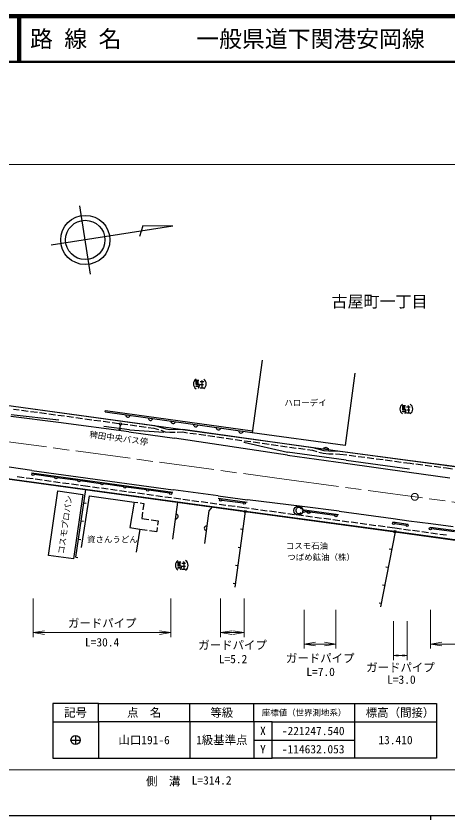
# Model space of a CAD drawing. Units: millimetres, scale not verified. Extents: x 40000 to 680000, y 20000 to 380000.
# Drawn here: x 177322 to 271808, y 204000 to 380000 of the extents above; entities that cross this region are included whole.
import ezdxf
from ezdxf.enums import TextEntityAlignment as Align

# ---------------------------------------------------------------- set-up
doc = ezdxf.new("R2010")
doc.units = ezdxf.units.MM
doc.header["$LTSCALE"] = 1000
doc.linetypes.add('CHAIN', pattern=[18.5, 12, -1.5, 3.5, -1.5])
for name, color, linetype, lineweight in [('M-BGD', 7, 'Continuous', 25), ('M-BMK', 2, 'CHAIN', 13), ('M-BMK-HTXT', 7, 'Continuous', 13), ('M-BMK-ROW', 30, 'Continuous', 25), ('M-BMK-SRVR', 3, 'Continuous', 25), ('M-STR-HTXT', 7, 'Continuous', 13), ('M-STR-STRC', 7, 'Continuous', 25), ('M-TTL', 2, 'Continuous', 140), ('M-TTL-BAND', 7, 'Continuous', 25), ('M-TTL-LINE', 7, 'Continuous', 50)]:
    doc.layers.add(name, color=color, linetype=linetype, lineweight=lineweight)
doc.layers.add('M-TTL-TXT', color=7, linetype='Continuous')
doc.styles.add('ＭＳ ゴシック', font='')
doc.styles.get('ＭＳ ゴシック').set_extended_font_data('MS Gothic')

# ---------------------------------------------------------------- blocks, each defined once
blk = doc.blocks.new('open_arrow')
at = {"color": 0, "linetype": 'Continuous', "lineweight": -2}
blk.add_lwpolyline([(7.5, 1.25), (0, 0), (7.5, -1.25)], dxfattribs=at)

msp = doc.modelspace()

# ---------------------------------------------------------------- linework, layer by layer
at = {"layer": 'M-BGD'}
for p, q in [((231174, 304662), (228992, 288738)), ((251470, 301825), (249300, 285992)), ((216739, 299316), (216739, 300254)), ((216739, 300254), (217324, 300254)), ((216739, 299963), (217269, 299963)), ((216739, 299669), (217266, 299669)), ((217447, 299316), (216739, 299316)), ((217036, 300254), (217036, 299316)), ((217447, 299012), (217447, 299316)), ((217566, 299963), (218387, 299963)), ((217566, 299963), (218381, 299963)), ((217624, 299316), (218323, 299316)), ((217857, 300319), (218032, 300024)), ((217970, 299963), (217970, 298611)), ((216741, 299080), (216624, 298790)), ((216859, 299082), (216919, 298790)), ((217035, 299080), (217093, 298792)), ((217152, 299080), (217270, 298845)), ((217156, 298615), (217266, 298553)), ((217266, 298553), (217388, 298721)), ((217388, 298721), (217447, 299012)), ((217563, 298611), (218378, 298611)), ((176775, 293955), (178012, 293786)), ((176790, 294558), (207620, 290363)), ((261918, 293822), (261918, 294760)), ((261918, 294760), (262503, 294760)), ((261918, 294469), (262448, 294469)), ((261918, 294175), (262445, 294175)), ((262215, 294760), (262215, 293822)), ((262745, 294469), (263567, 294469)), ((262745, 294469), (263560, 294469)), ((263036, 294825), (263211, 294530)), ((263150, 294469), (263150, 293117)), ((186643, 291507), (176252, 292706)), ((178508, 293719), (179994, 293517)), ((180489, 293449), (181976, 293247)), ((182471, 293180), (183957, 292977)), ((184453, 292910), (185939, 292708)), ((186435, 292640), (187921, 292438)), ((188416, 292371), (189903, 292168)), ((196843, 293352), (196898, 293659)), ((196843, 293352), (229008, 288859)), ((196898, 293659), (229051, 289168)), ((261920, 293586), (261803, 293296)), ((262626, 293822), (261918, 293822)), ((262038, 293588), (262098, 293296)), ((262214, 293586), (262273, 293298)), ((262331, 293586), (262449, 293351)), ((262335, 293121), (262445, 293059)), ((262445, 293059), (262568, 293227)), ((262568, 293227), (262626, 293518)), ((262626, 293518), (262626, 293822)), ((262742, 293117), (263557, 293117)), ((262804, 293822), (263502, 293822)), ((190398, 292101), (191884, 291899)), ((192380, 291831), (193866, 291629)), ((194362, 291562), (195848, 291359)), ((196343, 291292), (197830, 291090)), ((198325, 291022), (199811, 290820)), ((200007, 289453), (200139, 290444)), ((200307, 290753), (201793, 290550)), ((202288, 290483), (203775, 290281)), ((202168, 289415), (196496, 290174)), ((199759, 289486), (200255, 289420)), ((202168, 289415), (209619, 288900)), ((204270, 290213), (205757, 290011)), ((206252, 289944), (207490, 289775)), ((207490, 289775), (208489, 289464)), ((207620, 290363), (210088, 289593)), ((208966, 289315), (209965, 289003)), ((209965, 289003), (210942, 288895)), ((210088, 289593), (210971, 289496)), ((210942, 288895), (212103, 288912)), ((210971, 289496), (213801, 289536)), ((212603, 288919), (213764, 288935)), ((213764, 288935), (214844, 288783)), ((213801, 289536), (242284, 285518)), ((215340, 288713), (216825, 288503)), ((249300, 285992), (228992, 288738)), ((217320, 288433), (218805, 288224)), ((219300, 288154), (220786, 287945)), ((221281, 287875), (222766, 287665)), ((223261, 287595), (224746, 287386)), ((225242, 287316), (226727, 287106)), ((227222, 287037), (228707, 286827)), ((227169, 286692), (236721, 284487)), ((229202, 286757), (230688, 286548)), ((231183, 286478), (232668, 286268)), ((233163, 286199), (234648, 285989)), ((235144, 285919), (236629, 285710)), ((237124, 285640), (238609, 285430)), ((239104, 285361), (240590, 285151)), ((242284, 285518), (244638, 284899)), ((244899, 285381), (244589, 285430)), ((245397, 285340), (245717, 285297)), ((249516, 282769), (236721, 284487)), ((241085, 285081), (242166, 284929)), ((242166, 284929), (243106, 284682)), ((243589, 284554), (244530, 284307)), ((244530, 284307), (245721, 284181)), ((244638, 284899), (245760, 284780)), ((245721, 284181), (246695, 284156)), ((245760, 284780), (248185, 284717)), ((247195, 284143), (248169, 284117)), ((248169, 284117), (249674, 283920)), ((248247, 284712), (263649, 282690)), ((250170, 283855), (251657, 283659)), ((252153, 283594), (253640, 283399)), ((249516, 282769), (263426, 280840)), ((254136, 283334), (255623, 283139)), ((256119, 283074), (257606, 282878)), ((258102, 282813), (259589, 282618)), ((260085, 282553), (261572, 282358)), ((262068, 282293), (263572, 282095)), ((263572, 282095), (264322, 281999)), ((263649, 282690), (271597, 281670)), ((264818, 281935), (266306, 281744)), ((266802, 281681), (268289, 281489)), ((271597, 281670), (282606, 280168)), ((192423, 276334), (162019, 280483)), ((180670, 279993), (211603, 275770)), ((268785, 281426), (270273, 281235)), ((270769, 281171), (271519, 281075)), ((271519, 281075), (272787, 280902)), ((179056, 278915), (177570, 279118)), ((181038, 278645), (179551, 278847)), ((183019, 278374), (181533, 278577)), ((185001, 278104), (183515, 278306)), ((186983, 277833), (185496, 278036)), ((188964, 277563), (187478, 277766)), ((190946, 277292), (189460, 277495)), ((192525, 277077), (191441, 277225)), ((226612, 271647), (192423, 276334)), ((193519, 276941), (192525, 277077)), ((195501, 276669), (194015, 276873)), ((197482, 276397), (195996, 276601)), ((199464, 276126), (197978, 276329)), ((184384, 261921), (186421, 276060)), ((186421, 276060), (191909, 275269)), ((191909, 275269), (189873, 261131)), ((190372, 261544), (192564, 276315)), ((191668, 263660), (193396, 274952)), ((193396, 274952), (203131, 273590)), ((201445, 275854), (199959, 276058)), ((203427, 275582), (201941, 275786)), ((205408, 275311), (203922, 275514)), ((207390, 275039), (205903, 275243)), ((209371, 274767), (207885, 274971)), ((211353, 274496), (209866, 274700)), ((192133, 273414), (192628, 273341)), ((203131, 273590), (202235, 268021)), ((203131, 273590), (203959, 273475)), ((204455, 273405), (205283, 273290)), ((205283, 273290), (205085, 271874)), ((211621, 265486), (212707, 273553)), ((213334, 274224), (211848, 274428)), ((215315, 273953), (213829, 274156)), ((217297, 273681), (215811, 273885)), ((219278, 273409), (217792, 273613)), ((221260, 273138), (219774, 273341)), ((221503, 274455), (227888, 273572)), ((223241, 272866), (221755, 273070)), ((205015, 271379), (204817, 269964)), ((225223, 272594), (223737, 272798)), ((227461, 271532), (225215, 254925)), ((226713, 272390), (225718, 272526)), ((260057, 267130), (226471, 271666)), ((228323, 272173), (226713, 272390)), ((227461, 271532), (226966, 271599)), ((230305, 271905), (228818, 272106)), ((232287, 271637), (230800, 271838)), ((234269, 271370), (232782, 271570)), ((236251, 271102), (234764, 271303)), ((239845, 271962), (247888, 270850)), ((241077, 271376), (240771, 271405)), ((241576, 271346), (241835, 271312)), ((191546, 269457), (192041, 269384)), ((204817, 269964), (206366, 269748)), ((206861, 269678), (208409, 269462)), ((208409, 269462), (208280, 268540)), ((238233, 270834), (236746, 271035)), ((240215, 270567), (238728, 270767)), ((242197, 270299), (240710, 270500)), ((244179, 270031), (242692, 270232)), ((246161, 269764), (244674, 269964)), ((248143, 269496), (246656, 269697)), ((250125, 269228), (248638, 269429)), ((202235, 268021), (204434, 267684)), ((204434, 267684), (203631, 262606)), ((204434, 267684), (206011, 267442)), ((208211, 268045), (208082, 267124)), ((226925, 267568), (226430, 267635)), ((252107, 268961), (250620, 269162)), ((254089, 268693), (252602, 268894)), ((256071, 268425), (254584, 268626)), ((258053, 268158), (256566, 268359)), ((260158, 267873), (258548, 268091)), ((259753, 269235), (263130, 268771)), ((261616, 267674), (260158, 267873)), ((263597, 267402), (262111, 267606)), ((268024, 268078), (273515, 267339)), ((206505, 267366), (208082, 267124)), ((260230, 267107), (257080, 250652)), ((260230, 267107), (259739, 267201)), ((301114, 261505), (260057, 267130)), ((265579, 267131), (264092, 267334)), ((267560, 266859), (266074, 267063)), ((269541, 266588), (268055, 266791)), ((271523, 266316), (270037, 266520)), ((190959, 265501), (191454, 265427)), ((226389, 263604), (225893, 263671)), ((259478, 263178), (258987, 263272)), ((189873, 261131), (184384, 261921)), ((190372, 261544), (190866, 261471)), ((212776, 259593), (212776, 260531)), ((212776, 260531), (213361, 260531)), ((213074, 260531), (213074, 259593)), ((213895, 260596), (214069, 260301)), ((212779, 259357), (212661, 259067)), ((212776, 260240), (213306, 260240)), ((212776, 259946), (213303, 259946)), ((213484, 259593), (212776, 259593)), ((212896, 259359), (212957, 259067)), ((213072, 259357), (213131, 259069)), ((213190, 259357), (213307, 259122)), ((213193, 258892), (213303, 258830)), ((213303, 258830), (213426, 258998)), ((213426, 258998), (213484, 259289)), ((213484, 259289), (213484, 259593)), ((213601, 258889), (214415, 258889)), ((213604, 260240), (214425, 260240)), ((213604, 260240), (214419, 260240)), ((213662, 259593), (214360, 259593)), ((214008, 260240), (214008, 258889)), ((225853, 259641), (225357, 259708)), ((258726, 259249), (258235, 259343)), ((225316, 255677), (224821, 255744)), ((257974, 255321), (257483, 255415)), ((257222, 251392), (256731, 251486))]:
    msp.add_line(p, q, dxfattribs=at)
msp.add_lwpolyline([(220247, 272515), (219502, 271704), (218563, 264515)], dxfattribs=at)
for centre in [(200172, 290692), (245148, 285353), (241326, 271359)]:
    msp.add_circle(centre, 250, dxfattribs=at)
for centre, radius, start, end in [((217399, 299463), 1264, 123.85503, 236.14497), ((217670, 299463), 1264, 303.85503, 56.14497), ((262578, 293969), 1264, 123.85503, 236.14497), ((262849, 293969), 1264, 303.85503, 56.14497), ((201795, 292660), 500, 172.04949, 352.04949), ((206747, 291968), 500, 172.04949, 352.04949), ((211699, 291277), 500, 172.04949, 352.04949), ((216651, 290585), 500, 172.04949, 352.04949), ((221603, 289894), 500, 172.04949, 352.04949), ((226555, 289202), 500, 172.04949, 352.04949), ((212288, 270441), 500, 262.33105, 82.33105), ((218997, 267838), 500, 82.55345, 262.55345), ((213436, 259740), 1264, 123.85503, 236.14497), ((213707, 259740), 1264, 303.85503, 56.14497)]:
    msp.add_arc(centre, radius, start, end, dxfattribs=at)
at = {"layer": 'M-BMK'}
for p, q in [((153735, 289767), (235997, 278601)), ((235997, 278601), (328825, 266038))]:
    msp.add_line(p, q, dxfattribs=at)
msp.add_circle((264559, 274736), 750, dxfattribs=at)
at = {"layer": 'M-BMK-ROW'}
for points in [[(67443, 309647), (95398, 305824), (114039, 303231), (125385, 301684), (176790, 294558), (248247, 284712), (282606, 280168)], [(65317, 293667), (90134, 290293), (114185, 286995), (162019, 280483), (227461, 271532), (260230, 267107), (330116, 257372)]]:
    msp.add_lwpolyline(points, dxfattribs=at)
for centre in [(227461, 271532), (260230, 267107)]:
    msp.add_circle(centre, 250, dxfattribs=at)
at = {"layer": 'M-BMK-SRVR'}
for p, q in [((193630, 323527), (191299, 338428)), ((211624, 333975), (185014, 329812)), ((205071, 334040), (204339, 331745)), ((211624, 333975), (205071, 334040)), ((195332, 229488), (185332, 229488)), ((185332, 229488), (185332, 225488)), ((195332, 225488), (195332, 229488)), ((195332, 229488), (215332, 229488)), ((215332, 225488), (215332, 229488)), ((215332, 229488), (229332, 229488)), ((229332, 225488), (229332, 229488)), ((229332, 229488), (251332, 229488)), ((251332, 229488), (251332, 225488)), ((251332, 229488), (269332, 229488)), ((269332, 229488), (269332, 225488)), ((185332, 225488), (195332, 225488)), ((185332, 225488), (185332, 217488)), ((215332, 225488), (195332, 225488)), ((195332, 225488), (195332, 217488)), ((229332, 225488), (215332, 225488)), ((215332, 225488), (215332, 217488)), ((233332, 225488), (229332, 225488)), ((229332, 225488), (229332, 221488)), ((233332, 221488), (233332, 225488)), ((233332, 225488), (251332, 225488)), ((251332, 225488), (251332, 221488)), ((251332, 225488), (269332, 225488)), ((269332, 225488), (269332, 217488)), ((190332, 222488), (190332, 220488)), ((189332, 221488), (191332, 221488)), ((229332, 221488), (233332, 221488)), ((229332, 221488), (229332, 217488)), ((233332, 217488), (233332, 221488)), ((233332, 221488), (251332, 221488)), ((251332, 221488), (251332, 217488)), ((185332, 217488), (195332, 217488)), ((195332, 217488), (215332, 217488)), ((215332, 217488), (229332, 217488)), ((229332, 217488), (233332, 217488)), ((251332, 217488), (233332, 217488)), ((269332, 217488), (251332, 217488))]:
    msp.add_line(p, q, dxfattribs=at)
for centre, radius in [((192464, 330977), 5387), ((192464, 330977), 4309), ((190332, 221488), 1000)]:
    msp.add_circle(centre, radius, dxfattribs=at)
at = {"layer": 'M-STR-HTXT'}
for p, q in [((67443, 347500), (533765, 347500)), ((181026, 252500), (181026, 244000)), ((211166, 252500), (211166, 244000)), ((222056, 252500), (222056, 244000)), ((227252, 252500), (227252, 244000)), ((240348, 250000), (240348, 241500)), ((247302, 250000), (247302, 241500)), ((267984, 250000), (267984, 241500)), ((259910, 247500), (259910, 239000)), ((262891, 247500), (262891, 239000)), ((181026, 245000), (211166, 245000)), ((222056, 245000), (227252, 245000)), ((240348, 242500), (247302, 242500)), ((267984, 242500), (299507, 242500)), ((259910, 240000), (262891, 240000)), ((65317, 215000), (374971, 215000))]:
    msp.add_line(p, q, dxfattribs=at)
at = {"layer": 'M-STR-STRC'}
for p, q in [((186605, 291004), (176183, 292312)), ((201982, 288951), (186605, 291004)), ((201982, 288951), (211999, 287596)), ((236726, 283860), (211999, 287596)), ((236726, 283860), (249420, 282076)), ((180738, 280488), (168767, 282226)), ((249420, 282076), (263330, 280147)), ((180738, 280488), (211671, 276265)), ((263330, 280147), (272245, 278873)), ((185802, 278989), (181274, 279607)), ((190825, 278304), (186297, 278922)), ((195848, 277618), (191321, 278236)), ((200872, 276932), (196344, 277550)), ((205895, 276246), (201367, 276864)), ((210918, 275560), (206391, 276179)), ((221572, 274950), (211671, 276265)), ((221572, 274950), (227956, 274067)), ((222304, 274041), (227005, 273391)), ((239939, 272603), (227956, 274067)), ((238613, 271916), (238665, 272134)), ((238613, 271585), (238613, 271916)), ((238660, 271374), (238613, 271585)), ((238773, 271205), (238660, 271374)), ((238665, 272134), (238719, 272202)), ((238719, 272202), (238834, 272357)), ((238879, 271097), (238773, 271205)), ((238834, 272357), (238989, 272462)), ((238996, 271041), (238879, 271097)), ((238989, 272462), (239268, 272465)), ((239270, 271041), (238996, 271041)), ((239268, 272465), (239430, 272413)), ((239432, 271093), (239270, 271041)), ((239430, 272413), (239540, 272303)), ((239542, 271207), (239432, 271093)), ((239540, 272303), (239598, 272134)), ((239592, 271309), (239542, 271207)), ((248018, 271602), (239939, 272603)), ((247054, 270663), (240596, 271556)), ((248018, 271602), (259855, 269978)), ((259855, 269978), (263232, 269514)), ((263232, 269514), (268055, 268872)), ((260157, 268877), (262643, 268535)), ((268055, 268872), (272946, 268209)), ((273227, 267075), (268232, 267747))]:
    msp.add_line(p, q, dxfattribs=at)
for centre, radius in [((181026, 279641), 250), ((186049, 278956), 250), ((191073, 278270), 250), ((196096, 277584), 250), ((201119, 276898), 250), ((206143, 276212), 250), ((211166, 275527), 250), ((222056, 274076), 250), ((227252, 273357), 250), ((239076, 271725), 1000), ((239076, 271725), 1000), ((240348, 271590), 250), ((247302, 270628), 250), ((259910, 268911), 250), ((262891, 268501), 250), ((267984, 267781), 250)]:
    msp.add_circle(centre, radius, dxfattribs=at)
at = {"layer": 'M-TTL'}
msp.add_line((680000, 380000), (40000, 380000), dxfattribs=at)
at = {"layer": 'M-TTL-BAND'}
for p, q in [((40000, 205000), (579000, 205000)), ((268000, 205000), (268000, 204000))]:
    msp.add_line(p, q, dxfattribs=at)
at = {"layer": 'M-TTL-LINE'}
for p, q in [((177750, 380000), (177750, 370000)), ((178250, 380000), (178250, 370000)), ((40000, 370000), (680000, 370000))]:
    msp.add_line(p, q, dxfattribs=at)

# ---------------------------------------------------------------- block references
at = {"layer": 'M-STR-HTXT'}
for p, xscale, yscale in [((181026, 245000), 333, 333), ((222056, 245000), 333, 333), ((240348, 242500), 333, 333), ((267984, 242500), 333, 333), ((259910, 240000), 133, 133)]:
    msp.add_blockref('open_arrow', p, dxfattribs=dict(at, xscale=xscale, yscale=yscale))
at = {"layer": 'M-STR-HTXT', "rotation": 180}
for p, xscale, yscale in [((211166, 245000), 333, 333), ((227252, 245000), 333, 333), ((247302, 242500), 333, 333), ((262891, 240000), 133, 133)]:
    msp.add_blockref('open_arrow', p, dxfattribs=dict(at, xscale=xscale, yscale=yscale))

# ---------------------------------------------------------------- texts
at = {"layer": 'M-BGD', "style": 'ＭＳ ゴシック'}
for s, p in [('ハローデイ', (240649, 295315)), ('資さんうどん', (198399, 265407))]:
    msp.add_text(s, height=1320, dxfattribs=at).set_placement(p, align=Align.MIDDLE_CENTER)
for s, rotation, p in [('稗田中央バス停', 352.374, (199793, 287571)), ('コスモプロパン', 81.804, (188045, 268606))]:
    msp.add_text(s, height=1320, rotation=rotation, dxfattribs=at).set_placement(p, align=Align.MIDDLE_CENTER)
for s, p in [('コスモ石油', (236342, 262932)), ('つばめ鉱油（株）', (236660, 260455))]:
    msp.add_text(s, height=1320, dxfattribs=at).set_placement(p, align=Align.BOTTOM_LEFT)
at = {"layer": 'M-BMK-HTXT', "style": 'ＭＳ ゴシック'}
msp.add_text('古屋町一丁目', height=2566, dxfattribs=at).set_placement((256842, 317502), align=Align.MIDDLE_CENTER)
at = {"layer": 'M-BMK-SRVR', "style": 'ＭＳ ゴシック'}
for s, height, p in [('記号', 1833, (190332, 227488)), ('点\u3000名', 1833, (205332, 227488)), ('等級', 1833, (222332, 227488)), ('座標値（世界測地系）', 1320, (240332, 227488)), ('標高（間接）', 1833, (261332, 227488)), ('X', 1833, (231332, 223488)), ('-221247.540', 1833, (242332, 223488)), ('山口191-6', 1833, (205332, 221488)), ('1級基準点', 1833, (222332, 221488)), ('13.410', 1833, (260332, 221488)), ('Y', 1833, (231332, 219488)), ('-114632.053', 1833, (242332, 219488))]:
    msp.add_text(s, height=height, dxfattribs=at).set_placement(p, align=Align.MIDDLE_CENTER)
at = {"layer": 'M-STR-HTXT', "style": 'ＭＳ ゴシック'}
for s, p in [('ガードパイプ', (196172, 247073)), ('ガードパイプ', (224683, 242265)), ('ガードパイプ', (243865, 239397)), ('ガードパイプ', (261425, 237372)), ('側\u3000溝', (209515, 212453))]:
    msp.add_text(s, height=1833, dxfattribs=at).set_placement(p, align=Align.MIDDLE_CENTER)
for s, p in [('L=30.4', (196143, 241437)), ('L=5.2', (224793, 237752)), ('L=7.0', (243953, 234950)), ('L=3.0', (261631, 233262)), ('L=314.2', (220111, 211203))]:
    msp.add_text(s, height=1833, dxfattribs=at).set_placement(p, align=Align.BOTTOM_CENTER)
at = {"layer": 'M-TTL-TXT', "style": 'ＭＳ ゴシック'}
for s, p in [('路 線 名', (180380, 375000)), ('一般県道下関港安岡線', (216734, 375000))]:
    msp.add_text(s, height=3666, dxfattribs=at).set_placement(p, align=Align.MIDDLE_LEFT)

doc.saveas('drawing.dxf')
